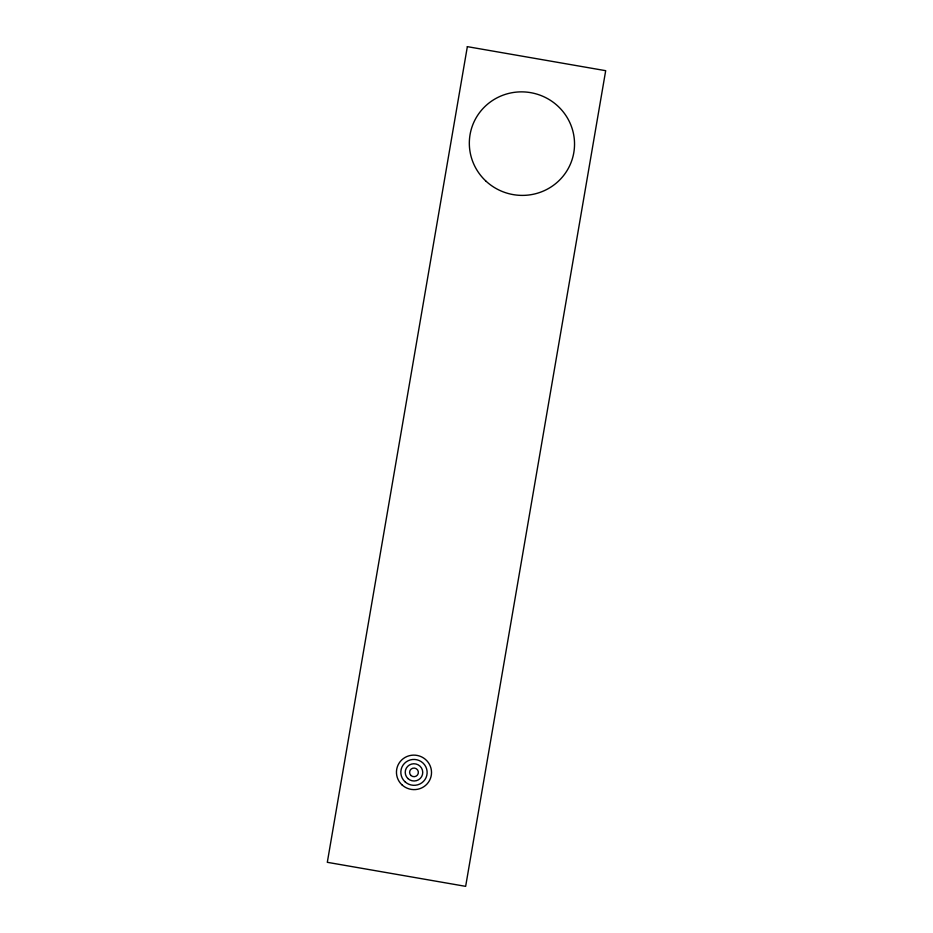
<?xml version="1.0" encoding="UTF-8"?>
<svg xmlns="http://www.w3.org/2000/svg" width="933" height="933" viewBox="0 0 933 933"><rect width="100%" height="100%" fill="white"/><g stroke="black" fill="none" stroke-linecap="round" stroke-linejoin="round"><path stroke-width="1.4" d="M467.351 46.65L327.308 862.314L465.649 886.35L605.692 70.686L467.351 46.65M401.878 784.758A17.552 17.237 13 0 0 431.023 776.583A17.552 17.237 13 0 0 409.051 755.777A17.552 17.237 13 0 0 401.878 784.758M404.899 781.667A13.167 12.934 13 0 0 426.766 775.533A13.167 12.934 13 0 0 410.287 759.928A13.167 12.934 13 0 0 404.899 781.667M407.931 778.565A8.77 8.619 13 0 0 422.497 774.483A8.77 8.619 13 0 0 411.523 764.08A8.77 8.619 13 0 0 407.931 778.565M410.952 775.475A4.385 4.315 13 0 0 418.241 773.422A4.385 4.315 13 0 0 412.748 768.221A4.385 4.315 13 0 0 410.952 775.475M485.615 180.804A52.656 51.723 13 0 0 573.049 156.254A52.656 51.723 13 0 0 507.144 93.836A52.656 51.723 13 0 0 485.615 180.804"/></g></svg>
